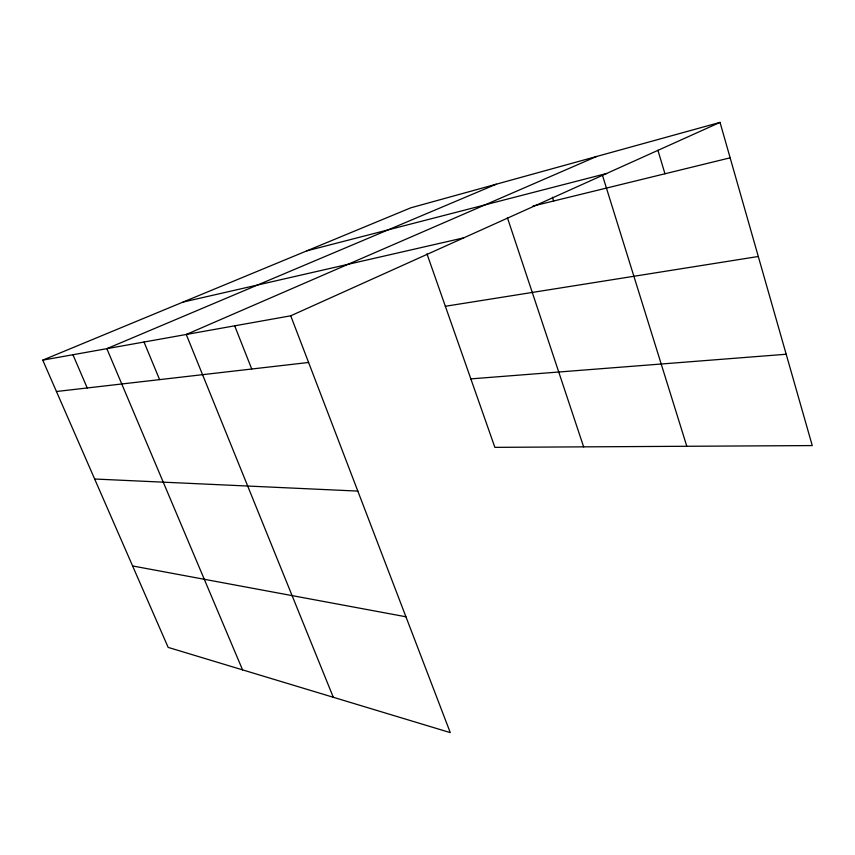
<?xml version="1.0" encoding="UTF-8"?>
<svg xmlns="http://www.w3.org/2000/svg" width="855" height="855" viewBox="0 0 855 855"><rect width="100%" height="100%" fill="white"/><g stroke="black" fill="none" stroke-linecap="round" stroke-linejoin="round"><path stroke-width="1.28" d="M290.732 315.805L450.275 732.617L168.157 647.395L42.75 360.126L290.732 315.805L720.028 122.383L812.25 445.573L494.874 447.357L426.966 253.871M596.608 156.486L186.262 334.476L333.3 697.285M496.263 184.199L106.843 348.669L242.564 669.871M42.75 360.126L410.795 207.818L720.028 122.383M306.827 250.846L606.569 173.501M532.932 206.066L730.149 157.822M183.066 302.061L463.773 237.84M445.359 306.272L758.3 256.489M56.451 391.505L308.591 362.467M470.838 378.883L786.194 354.248M94.649 479.014L357.828 491.091M132.6 565.957L405.933 616.776M72.931 354.729L87.221 387.956M144.014 342.021L159.596 379.62M234.676 325.819L251.733 369.007M507.421 217.736L583.634 446.855M552.426 197.249L553.634 201M602.508 175.446L686.811 446.278M657.923 150.256L664.955 173.768"/></g></svg>
